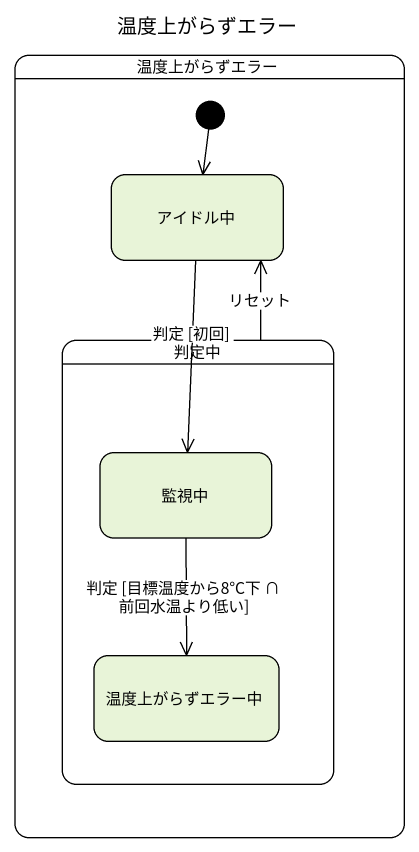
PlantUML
@startuml
title 温度上がらずエラー
hide empty description
state 温度上がらずエラー {
  state アイドル中
  state 判定中 {
    state 監視中
    state 温度上がらずエラー中
  }
  [*] --> アイドル中
}
アイドル中 --> 監視中 : 判定 [初回]
判定中 -up-> アイドル中 : リセット
監視中 --> 温度上がらずエラー中 : 判定 [目標温度から8°C下 ∩ 前回水温より低い]
@enduml
